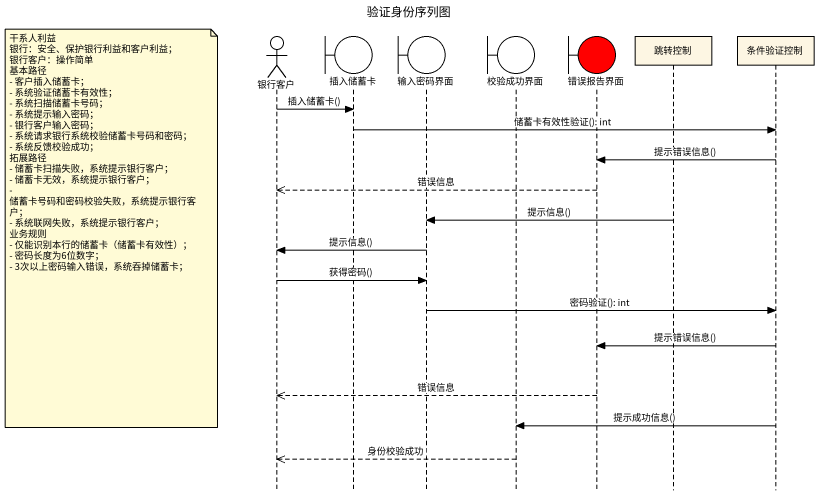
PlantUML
@startuml
title 验证身份序列图
hide footbox
actor 银行客户
boundary 插入储蓄卡
boundary 输入密码界面
boundary 校验成功界面
boundary 错误报告界面 #FF0000
participant 跳转控制
participant 条件验证控制

银行客户 -> 插入储蓄卡 : 插入储蓄卡()
插入储蓄卡 -> 条件验证控制 : 储蓄卡有效性验证(): int
条件验证控制 -> 错误报告界面 : 提示错误信息()
错误报告界面 -->> 银行客户 : 错误信息
跳转控制 -> 输入密码界面 : 提示信息()
note left of 银行客户
  干系人利益
  银行：安全、保护银行利益和客户利益；
  银行客户：操作简单
  基本路径
  - 客户插入储蓄卡；
  - 系统验证储蓄卡有效性；
  - 系统扫描储蓄卡号码；
  - 系统提示输入密码；
  - 银行客户输入密码；
  - 系统请求银行系统校验储蓄卡号码和密码；
  - 系统反馈校验成功；
  拓展路径
  - 储蓄卡扫描失败，系统提示银行客户；
  - 储蓄卡无效，系统提示银行客户；
  - 储蓄卡号码和密码校验失败，系统提示银行客户；
  - 系统联网失败，系统提示银行客户；
  业务规则
  - 仅能识别本行的储蓄卡（储蓄卡有效性）；
  - 密码长度为6位数字；
  - 3次以上密码输入错误，系统吞掉储蓄卡；
end note
输入密码界面 -> 银行客户 : 提示信息()
银行客户 -> 输入密码界面 : 获得密码()
输入密码界面 -> 条件验证控制 : 密码验证(): int
条件验证控制 -> 错误报告界面 : 提示错误信息()
错误报告界面 -->> 银行客户 : 错误信息
条件验证控制 -> 校验成功界面 : 提示成功信息()
校验成功界面 -->> 银行客户 : 身份校验成功
@enduml
